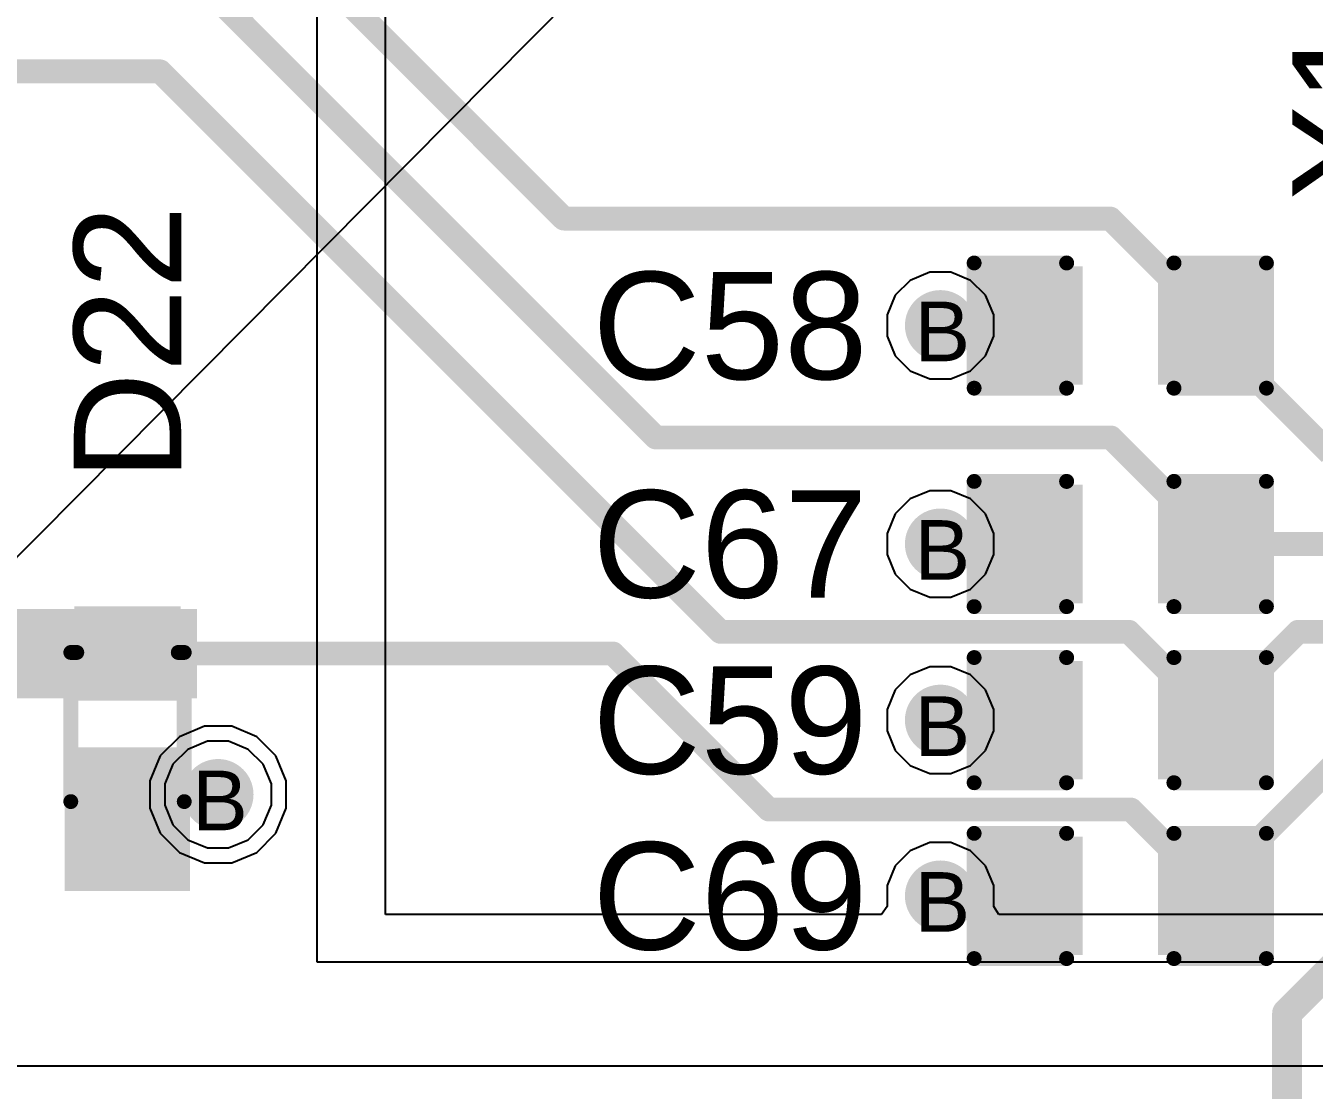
# Model space of a CAD drawing. Header units: inches. Extents: x 0 to 5379, y 0 to 5429.
# Drawn here: x 77.89 to 88.86, y 79.93 to 89 of the extents above; entities that cross this region are included whole.
import ezdxf

# ---------------------------------------------------------------- set-up
doc = ezdxf.new("R2010")
doc.units = ezdxf.units.IN
for name, color, linetype in [('Bottom Layer', 5, 'Continuous'), ('Bottom Solder', 6, 'Continuous'), ('Drill Drawing', 1, 'Continuous'), ('GND01', 16, 'Continuous'), ('GND02', 76, 'Continuous'), ('PWR', 156, 'Continuous'), ('SIG 01', 90, 'Continuous'), ('Top Layer', 1, 'Continuous'), ('Top Overlay', 2, 'Continuous'), ('Top Paste', 8, 'Continuous'), ('Top Solder', 216, 'Continuous'), ('Via Holes', 16, 'Continuous')]:
    doc.layers.add(name, color=color, linetype=linetype)
doc.styles.add('Arial', font='', dxfattribs={"height": 0.2})
doc.styles.get('Arial').set_extended_font_data('Arial')

# ---------------------------------------------------------------- blocks, each defined once
blk = doc.blocks.new('SOD_523_909')
at = {"layer": 'Top Layer'}
for points in [[(-0.9, 0.35), (-0.3, 0.35), (-0.3, -0.35), (-0.9, -0.35)], [(0.3, 0.35), (0.9, 0.35), (0.9, -0.35), (0.3, -0.35)]]:
    blk.add_hatch(color=1, dxfattribs=at).paths.add_polyline_path(points)
at = {"layer": 'Top Overlay'}
for points in [[(0.659, 0.355), (1.421, 0.355), (1.421, 0.533), (0.659, 0.533)], [(0.939, -0.382), (1.421, -0.382), (1.421, 0.38), (0.939, 0.38)], [(0.659, -0.534), (1.421, -0.534), (1.421, -0.356), (0.659, -0.356)]]:
    blk.add_hatch(color=2, dxfattribs=at).paths.add_polyline_path(points)
at = {"layer": 'Top Paste'}
for points in [[(-0.9, 0.35), (-0.3, 0.35), (-0.3, -0.35), (-0.9, -0.35)], [(0.3, 0.35), (0.9, 0.35), (0.9, -0.35), (0.3, -0.35)]]:
    blk.add_hatch(color=8, dxfattribs=at).paths.add_polyline_path(points)
at = {"layer": 'Top Solder'}
for points in [[(-1.002, 0.452), (-0.198, 0.452), (-0.198, -0.452), (-1.002, -0.452)], [(0.198, 0.452), (1.002, 0.452), (1.002, -0.452), (0.198, -0.452)]]:
    blk.add_hatch(color=216, dxfattribs=at).paths.add_polyline_path(points)
at = {"layer": 'Top Overlay'}
for points in [[(0.66, 0.483, 0.127, 0.127, 0), (-0.61, 0.483, 0.127, 0.127, 0)], [(-0.61, 0.432, 0.127, 0.127, 0), (-0.61, 0.482, 0.127, 0.127, 0)], [(-0.61, -0.482, 0.127, 0.127, 0), (-0.61, -0.432, 0.127, 0.127, 0)], [(0.66, -0.483, 0.127, 0.127, 0), (-0.61, -0.483, 0.127, 0.127, 0)]]:
    blk.add_lwpolyline(points, format="xyseb", dxfattribs=at)
for points in [[(-0.641, 0.483, 0.0635, 0.0635, 1), (-0.578, 0.483, 0.0635, 0.0635, 1)], [(-0.641, 0.482, 0.0635, 0.0635, 1), (-0.578, 0.482, 0.0635, 0.0635, 1)], [(-0.641, 0.432, 0.0635, 0.0635, 1), (-0.578, 0.432, 0.0635, 0.0635, 1)], [(0.629, 0.483, 0.0635, 0.0635, 1), (0.692, 0.483, 0.0635, 0.0635, 1)], [(-0.641, -0.432, 0.0635, 0.0635, 1), (-0.578, -0.432, 0.0635, 0.0635, 1)], [(-0.641, -0.482, 0.0635, 0.0635, 1), (-0.578, -0.482, 0.0635, 0.0635, 1)], [(-0.641, -0.483, 0.0635, 0.0635, 1), (-0.578, -0.483, 0.0635, 0.0635, 1)], [(0.629, -0.483, 0.0635, 0.0635, 1), (0.692, -0.483, 0.0635, 0.0635, 1)]]:
    blk.add_lwpolyline(points, format="xyseb", close=True, dxfattribs=at)
blk = doc.blocks.new('C___0603_1048')
at = {"layer": 'Top Layer'}
for points in [[(-0.381, 0.445), (-0.381, -0.445), (-1.143, -0.445), (-1.143, 0.445)], [(1.143, 0.445), (1.143, -0.445), (0.381, -0.445), (0.381, 0.445)]]:
    blk.add_hatch(color=1, dxfattribs=at).paths.add_polyline_path(points)
at = {"layer": 'Top Paste'}
for points in [[(-0.381, 0.445), (-0.381, -0.445), (-1.143, -0.445), (-1.143, 0.445)], [(1.143, 0.445), (1.143, -0.445), (0.381, -0.445), (0.381, 0.445)]]:
    blk.add_hatch(color=8, dxfattribs=at).paths.add_polyline_path(points)
at = {"layer": 'Top Solder'}
for points in [[(-0.321, 0.504), (-0.321, -0.504), (-1.203, -0.504), (-1.203, 0.504)], [(1.203, 0.504), (1.203, -0.504), (0.321, -0.504), (0.321, 0.504)]]:
    blk.add_hatch(color=216, dxfattribs=at).paths.add_polyline_path(points)
at = {"layer": 'Top Overlay'}
for points in [[(-1.245, 0.533, 0.127, 0.127, 0), (-0.457, 0.533, 0.127, 0.127, 0)], [(-1.245, -0.533, 0.127, 0.127, 0), (-1.245, 0.533, 0.127, 0.127, 0)], [(0.457, 0.533, 0.127, 0.127, 0), (1.245, 0.533, 0.127, 0.127, 0)], [(1.245, -0.533, 0.127, 0.127, 0), (1.245, 0.533, 0.127, 0.127, 0)], [(-1.245, -0.533, 0.127, 0.127, 0), (-0.457, -0.533, 0.127, 0.127, 0)], [(0.457, -0.533, 0.127, 0.127, 0), (1.245, -0.533, 0.127, 0.127, 0)]]:
    blk.add_lwpolyline(points, format="xyseb", dxfattribs=at)
for points in [[(-1.276, 0.533, 0.0635, 0.0635, 1), (-1.213, 0.533, 0.0635, 0.0635, 1)], [(-1.276, 0.533, 0.0635, 0.0635, 1), (-1.213, 0.533, 0.0635, 0.0635, 1)], [(-0.489, 0.533, 0.0635, 0.0635, 1), (-0.425, 0.533, 0.0635, 0.0635, 1)], [(0.425, 0.533, 0.0635, 0.0635, 1), (0.489, 0.533, 0.0635, 0.0635, 1)], [(1.213, 0.533, 0.0635, 0.0635, 1), (1.276, 0.533, 0.0635, 0.0635, 1)], [(1.213, 0.533, 0.0635, 0.0635, 1), (1.276, 0.533, 0.0635, 0.0635, 1)], [(-1.276, -0.533, 0.0635, 0.0635, 1), (-1.213, -0.533, 0.0635, 0.0635, 1)], [(-1.276, -0.533, 0.0635, 0.0635, 1), (-1.213, -0.533, 0.0635, 0.0635, 1)], [(-0.489, -0.533, 0.0635, 0.0635, 1), (-0.425, -0.533, 0.0635, 0.0635, 1)], [(0.425, -0.533, 0.0635, 0.0635, 1), (0.489, -0.533, 0.0635, 0.0635, 1)], [(1.213, -0.533, 0.0635, 0.0635, 1), (1.276, -0.533, 0.0635, 0.0635, 1)], [(1.213, -0.533, 0.0635, 0.0635, 1), (1.276, -0.533, 0.0635, 0.0635, 1)]]:
    blk.add_lwpolyline(points, format="xyseb", close=True, dxfattribs=at)
blk = doc.blocks.new('C___0603_1050')
at = {"layer": 'Top Layer'}
for points in [[(-0.381, 0.445), (-0.381, -0.445), (-1.143, -0.445), (-1.143, 0.445)], [(1.143, 0.445), (1.143, -0.445), (0.381, -0.445), (0.381, 0.445)]]:
    blk.add_hatch(color=1, dxfattribs=at).paths.add_polyline_path(points)
at = {"layer": 'Top Paste'}
for points in [[(-0.381, 0.445), (-0.381, -0.445), (-1.143, -0.445), (-1.143, 0.445)], [(1.143, 0.445), (1.143, -0.445), (0.381, -0.445), (0.381, 0.445)]]:
    blk.add_hatch(color=8, dxfattribs=at).paths.add_polyline_path(points)
at = {"layer": 'Top Solder'}
for points in [[(-0.321, 0.504), (-0.321, -0.504), (-1.203, -0.504), (-1.203, 0.504)], [(1.203, 0.504), (1.203, -0.504), (0.321, -0.504), (0.321, 0.504)]]:
    blk.add_hatch(color=216, dxfattribs=at).paths.add_polyline_path(points)
at = {"layer": 'Top Overlay'}
for points in [[(-1.245, 0.533, 0.127, 0.127, 0), (-0.457, 0.533, 0.127, 0.127, 0)], [(-1.245, -0.533, 0.127, 0.127, 0), (-1.245, 0.533, 0.127, 0.127, 0)], [(0.457, 0.533, 0.127, 0.127, 0), (1.245, 0.533, 0.127, 0.127, 0)], [(1.245, -0.533, 0.127, 0.127, 0), (1.245, 0.533, 0.127, 0.127, 0)], [(-1.245, -0.533, 0.127, 0.127, 0), (-0.457, -0.533, 0.127, 0.127, 0)], [(0.457, -0.533, 0.127, 0.127, 0), (1.245, -0.533, 0.127, 0.127, 0)]]:
    blk.add_lwpolyline(points, format="xyseb", dxfattribs=at)
for points in [[(-1.276, 0.533, 0.0635, 0.0635, 1), (-1.213, 0.533, 0.0635, 0.0635, 1)], [(-1.276, 0.533, 0.0635, 0.0635, 1), (-1.213, 0.533, 0.0635, 0.0635, 1)], [(-0.489, 0.533, 0.0635, 0.0635, 1), (-0.425, 0.533, 0.0635, 0.0635, 1)], [(0.425, 0.533, 0.0635, 0.0635, 1), (0.489, 0.533, 0.0635, 0.0635, 1)], [(1.213, 0.533, 0.0635, 0.0635, 1), (1.276, 0.533, 0.0635, 0.0635, 1)], [(1.213, 0.533, 0.0635, 0.0635, 1), (1.276, 0.533, 0.0635, 0.0635, 1)], [(-1.276, -0.533, 0.0635, 0.0635, 1), (-1.213, -0.533, 0.0635, 0.0635, 1)], [(-1.276, -0.533, 0.0635, 0.0635, 1), (-1.213, -0.533, 0.0635, 0.0635, 1)], [(-0.489, -0.533, 0.0635, 0.0635, 1), (-0.425, -0.533, 0.0635, 0.0635, 1)], [(0.425, -0.533, 0.0635, 0.0635, 1), (0.489, -0.533, 0.0635, 0.0635, 1)], [(1.213, -0.533, 0.0635, 0.0635, 1), (1.276, -0.533, 0.0635, 0.0635, 1)], [(1.213, -0.533, 0.0635, 0.0635, 1), (1.276, -0.533, 0.0635, 0.0635, 1)]]:
    blk.add_lwpolyline(points, format="xyseb", close=True, dxfattribs=at)
blk = doc.blocks.new('C___0603_1058')
at = {"layer": 'Top Layer'}
for points in [[(-0.381, 0.445), (-0.381, -0.445), (-1.143, -0.445), (-1.143, 0.445)], [(1.143, 0.445), (1.143, -0.445), (0.381, -0.445), (0.381, 0.445)]]:
    blk.add_hatch(color=1, dxfattribs=at).paths.add_polyline_path(points)
at = {"layer": 'Top Paste'}
for points in [[(-0.381, 0.445), (-0.381, -0.445), (-1.143, -0.445), (-1.143, 0.445)], [(1.143, 0.445), (1.143, -0.445), (0.381, -0.445), (0.381, 0.445)]]:
    blk.add_hatch(color=8, dxfattribs=at).paths.add_polyline_path(points)
at = {"layer": 'Top Solder'}
for points in [[(-0.321, 0.504), (-0.321, -0.504), (-1.203, -0.504), (-1.203, 0.504)], [(1.203, 0.504), (1.203, -0.504), (0.321, -0.504), (0.321, 0.504)]]:
    blk.add_hatch(color=216, dxfattribs=at).paths.add_polyline_path(points)
at = {"layer": 'Top Overlay'}
for points in [[(-1.245, 0.533, 0.127, 0.127, 0), (-0.457, 0.533, 0.127, 0.127, 0)], [(-1.245, -0.533, 0.127, 0.127, 0), (-1.245, 0.533, 0.127, 0.127, 0)], [(0.457, 0.533, 0.127, 0.127, 0), (1.245, 0.533, 0.127, 0.127, 0)], [(1.245, -0.533, 0.127, 0.127, 0), (1.245, 0.533, 0.127, 0.127, 0)], [(-1.245, -0.533, 0.127, 0.127, 0), (-0.457, -0.533, 0.127, 0.127, 0)], [(0.457, -0.533, 0.127, 0.127, 0), (1.245, -0.533, 0.127, 0.127, 0)]]:
    blk.add_lwpolyline(points, format="xyseb", dxfattribs=at)
for points in [[(-1.276, 0.533, 0.0635, 0.0635, 1), (-1.213, 0.533, 0.0635, 0.0635, 1)], [(-1.276, 0.533, 0.0635, 0.0635, 1), (-1.213, 0.533, 0.0635, 0.0635, 1)], [(-0.489, 0.533, 0.0635, 0.0635, 1), (-0.425, 0.533, 0.0635, 0.0635, 1)], [(0.425, 0.533, 0.0635, 0.0635, 1), (0.489, 0.533, 0.0635, 0.0635, 1)], [(1.213, 0.533, 0.0635, 0.0635, 1), (1.276, 0.533, 0.0635, 0.0635, 1)], [(1.213, 0.533, 0.0635, 0.0635, 1), (1.276, 0.533, 0.0635, 0.0635, 1)], [(-1.276, -0.533, 0.0635, 0.0635, 1), (-1.213, -0.533, 0.0635, 0.0635, 1)], [(-1.276, -0.533, 0.0635, 0.0635, 1), (-1.213, -0.533, 0.0635, 0.0635, 1)], [(-0.489, -0.533, 0.0635, 0.0635, 1), (-0.425, -0.533, 0.0635, 0.0635, 1)], [(0.425, -0.533, 0.0635, 0.0635, 1), (0.489, -0.533, 0.0635, 0.0635, 1)], [(1.213, -0.533, 0.0635, 0.0635, 1), (1.276, -0.533, 0.0635, 0.0635, 1)], [(1.213, -0.533, 0.0635, 0.0635, 1), (1.276, -0.533, 0.0635, 0.0635, 1)]]:
    blk.add_lwpolyline(points, format="xyseb", close=True, dxfattribs=at)
blk = doc.blocks.new('C___0603_1059')
at = {"layer": 'Top Layer'}
for points in [[(-0.381, 0.445), (-0.381, -0.445), (-1.143, -0.445), (-1.143, 0.445)], [(1.143, 0.445), (1.143, -0.445), (0.381, -0.445), (0.381, 0.445)]]:
    blk.add_hatch(color=1, dxfattribs=at).paths.add_polyline_path(points)
at = {"layer": 'Top Paste'}
for points in [[(-0.381, 0.445), (-0.381, -0.445), (-1.143, -0.445), (-1.143, 0.445)], [(1.143, 0.445), (1.143, -0.445), (0.381, -0.445), (0.381, 0.445)]]:
    blk.add_hatch(color=8, dxfattribs=at).paths.add_polyline_path(points)
at = {"layer": 'Top Solder'}
for points in [[(-0.321, 0.504), (-0.321, -0.504), (-1.203, -0.504), (-1.203, 0.504)], [(1.203, 0.504), (1.203, -0.504), (0.321, -0.504), (0.321, 0.504)]]:
    blk.add_hatch(color=216, dxfattribs=at).paths.add_polyline_path(points)
at = {"layer": 'Top Overlay'}
for points in [[(-1.245, 0.533, 0.127, 0.127, 0), (-0.457, 0.533, 0.127, 0.127, 0)], [(-1.245, -0.533, 0.127, 0.127, 0), (-1.245, 0.533, 0.127, 0.127, 0)], [(0.457, 0.533, 0.127, 0.127, 0), (1.245, 0.533, 0.127, 0.127, 0)], [(1.245, -0.533, 0.127, 0.127, 0), (1.245, 0.533, 0.127, 0.127, 0)], [(-1.245, -0.533, 0.127, 0.127, 0), (-0.457, -0.533, 0.127, 0.127, 0)], [(0.457, -0.533, 0.127, 0.127, 0), (1.245, -0.533, 0.127, 0.127, 0)]]:
    blk.add_lwpolyline(points, format="xyseb", dxfattribs=at)
for points in [[(-1.276, 0.533, 0.0635, 0.0635, 1), (-1.213, 0.533, 0.0635, 0.0635, 1)], [(-1.276, 0.533, 0.0635, 0.0635, 1), (-1.213, 0.533, 0.0635, 0.0635, 1)], [(-0.489, 0.533, 0.0635, 0.0635, 1), (-0.425, 0.533, 0.0635, 0.0635, 1)], [(0.425, 0.533, 0.0635, 0.0635, 1), (0.489, 0.533, 0.0635, 0.0635, 1)], [(1.213, 0.533, 0.0635, 0.0635, 1), (1.276, 0.533, 0.0635, 0.0635, 1)], [(1.213, 0.533, 0.0635, 0.0635, 1), (1.276, 0.533, 0.0635, 0.0635, 1)], [(-1.276, -0.533, 0.0635, 0.0635, 1), (-1.213, -0.533, 0.0635, 0.0635, 1)], [(-1.276, -0.533, 0.0635, 0.0635, 1), (-1.213, -0.533, 0.0635, 0.0635, 1)], [(-0.489, -0.533, 0.0635, 0.0635, 1), (-0.425, -0.533, 0.0635, 0.0635, 1)], [(0.425, -0.533, 0.0635, 0.0635, 1), (0.489, -0.533, 0.0635, 0.0635, 1)], [(1.213, -0.533, 0.0635, 0.0635, 1), (1.276, -0.533, 0.0635, 0.0635, 1)], [(1.213, -0.533, 0.0635, 0.0635, 1), (1.276, -0.533, 0.0635, 0.0635, 1)]]:
    blk.add_lwpolyline(points, format="xyseb", close=True, dxfattribs=at)

msp = doc.modelspace()

# ---------------------------------------------------------------- hatches: boundary and pattern name
at = {"layer": 'Bottom Layer'}
h = msp.add_hatch(color=5, dxfattribs=at)
edge = h.paths.add_edge_path()
edge.add_arc((85.676, 86.444), 0.2, 0, 360)
h = msp.add_hatch(color=5, dxfattribs=at)
edge = h.paths.add_edge_path()
edge.add_arc((85.676, 84.584), 0.2, 0, 360)
h = msp.add_hatch(color=5, dxfattribs=at)
edge = h.paths.add_edge_path()
edge.add_arc((85.676, 83.084), 0.2, 0, 360)
h = msp.add_hatch(color=5, dxfattribs=at)
edge = h.paths.add_edge_path()
edge.add_arc((79.525, 82.451), 0.2, 0, 360)
h = msp.add_hatch(color=5, dxfattribs=at)
edge = h.paths.add_edge_path()
edge.add_arc((85.676, 81.587), 0.2, 0, 360)
at = {"layer": 'Bottom Solder'}
h = msp.add_hatch(color=6, dxfattribs=at)
edge = h.paths.add_edge_path()
edge.add_arc((85.676, 86.444), 0.302, 0, 360)
h = msp.add_hatch(color=6, dxfattribs=at)
edge = h.paths.add_edge_path()
edge.add_arc((85.676, 84.584), 0.302, 0, 360)
h = msp.add_hatch(color=6, dxfattribs=at)
edge = h.paths.add_edge_path()
edge.add_arc((85.676, 83.084), 0.302, 0, 360)
h = msp.add_hatch(color=6, dxfattribs=at)
edge = h.paths.add_edge_path()
edge.add_arc((79.525, 82.451), 0.302, 0, 360)
h = msp.add_hatch(color=6, dxfattribs=at)
edge = h.paths.add_edge_path()
edge.add_arc((85.676, 81.587), 0.302, 0, 360)
at = {"layer": 'GND01'}
h = msp.add_hatch(color=16, dxfattribs=at)
edge = h.paths.add_edge_path()
edge.add_arc((85.676, 86.444), 0.2, 0, 360)
h = msp.add_hatch(color=16, dxfattribs=at)
edge = h.paths.add_edge_path()
edge.add_arc((85.676, 84.584), 0.2, 0, 360)
h = msp.add_hatch(color=16, dxfattribs=at)
edge = h.paths.add_edge_path()
edge.add_arc((85.676, 83.084), 0.2, 0, 360)
h = msp.add_hatch(color=16, dxfattribs=at)
edge = h.paths.add_edge_path()
edge.add_arc((79.525, 82.451), 0.2, 0, 360)
h = msp.add_hatch(color=16, dxfattribs=at)
edge = h.paths.add_edge_path()
edge.add_arc((85.676, 81.587), 0.2, 0, 360)
at = {"layer": 'GND02'}
h = msp.add_hatch(color=76, dxfattribs=at)
edge = h.paths.add_edge_path()
edge.add_arc((85.676, 86.444), 0.2, 0, 360)
h = msp.add_hatch(color=76, dxfattribs=at)
edge = h.paths.add_edge_path()
edge.add_arc((85.676, 84.584), 0.2, 0, 360)
h = msp.add_hatch(color=76, dxfattribs=at)
edge = h.paths.add_edge_path()
edge.add_arc((85.676, 83.084), 0.2, 0, 360)
h = msp.add_hatch(color=76, dxfattribs=at)
edge = h.paths.add_edge_path()
edge.add_arc((79.525, 82.451), 0.2, 0, 360)
h = msp.add_hatch(color=76, dxfattribs=at)
edge = h.paths.add_edge_path()
edge.add_arc((85.676, 81.587), 0.2, 0, 360)
at = {"layer": 'PWR'}
h = msp.add_hatch(color=156, dxfattribs=at)
edge = h.paths.add_edge_path()
edge.add_arc((85.676, 86.444), 0.2, 0, 360)
h = msp.add_hatch(color=156, dxfattribs=at)
edge = h.paths.add_edge_path()
edge.add_arc((85.676, 84.584), 0.2, 0, 360)
h = msp.add_hatch(color=156, dxfattribs=at)
edge = h.paths.add_edge_path()
edge.add_arc((85.676, 83.084), 0.2, 0, 360)
h = msp.add_hatch(color=156, dxfattribs=at)
edge = h.paths.add_edge_path()
edge.add_arc((79.525, 82.451), 0.2, 0, 360)
h = msp.add_hatch(color=156, dxfattribs=at)
edge = h.paths.add_edge_path()
edge.add_arc((85.676, 81.587), 0.2, 0, 360)
at = {"layer": 'SIG 01'}
h = msp.add_hatch(color=90, dxfattribs=at)
edge = h.paths.add_edge_path()
edge.add_arc((85.676, 86.444), 0.2, 0, 360)
h = msp.add_hatch(color=90, dxfattribs=at)
edge = h.paths.add_edge_path()
edge.add_arc((85.676, 84.584), 0.2, 0, 360)
h = msp.add_hatch(color=90, dxfattribs=at)
edge = h.paths.add_edge_path()
edge.add_arc((85.676, 83.084), 0.2, 0, 360)
h = msp.add_hatch(color=90, dxfattribs=at)
edge = h.paths.add_edge_path()
edge.add_arc((79.525, 82.451), 0.2, 0, 360)
h = msp.add_hatch(color=90, dxfattribs=at)
edge = h.paths.add_edge_path()
edge.add_arc((85.676, 81.587), 0.2, 0, 360)
at = {"layer": 'Top Layer'}
h = msp.add_hatch(color=1, dxfattribs=at)
edge = h.paths.add_edge_path()
edge.add_arc((85.676, 86.444), 0.2, 0, 360)
h = msp.add_hatch(color=1, dxfattribs=at)
edge = h.paths.add_edge_path()
edge.add_arc((85.676, 84.584), 0.2, 0, 360)
msp.add_hatch(color=1, dxfattribs=at).paths.add_polyline_path([(79.346, 84.031), (76.78, 84.031), (76.78, 83.269), (79.346, 83.269)])
h = msp.add_hatch(color=1, dxfattribs=at)
edge = h.paths.add_edge_path()
edge.add_arc((85.676, 83.084), 0.2, 0, 360)
h = msp.add_hatch(color=1, dxfattribs=at)
edge = h.paths.add_edge_path()
edge.add_arc((79.525, 82.451), 0.2, 0, 360)
h = msp.add_hatch(color=1, dxfattribs=at)
edge = h.paths.add_edge_path()
edge.add_arc((85.676, 81.587), 0.2, 0, 360)
at = {"layer": 'Top Solder'}
h = msp.add_hatch(color=216, dxfattribs=at)
edge = h.paths.add_edge_path()
edge.add_arc((85.676, 86.444), 0.302, 0, 360)
h = msp.add_hatch(color=216, dxfattribs=at)
edge = h.paths.add_edge_path()
edge.add_arc((85.676, 84.584), 0.302, 0, 360)
h = msp.add_hatch(color=216, dxfattribs=at)
edge = h.paths.add_edge_path()
edge.add_arc((85.676, 83.084), 0.302, 0, 360)
h = msp.add_hatch(color=216, dxfattribs=at)
edge = h.paths.add_edge_path()
edge.add_arc((79.525, 82.451), 0.302, 0, 360)
h = msp.add_hatch(color=216, dxfattribs=at)
edge = h.paths.add_edge_path()
edge.add_arc((85.676, 81.587), 0.302, 0, 360)
at = {"layer": 'Via Holes'}
h = msp.add_hatch(color=7, dxfattribs=at)
edge = h.paths.add_edge_path()
edge.add_arc((85.676, 86.444), 0.1, 0, 360)
h = msp.add_hatch(color=7, dxfattribs=at)
edge = h.paths.add_edge_path()
edge.add_arc((85.676, 84.584), 0.1, 0, 360)
h = msp.add_hatch(color=7, dxfattribs=at)
edge = h.paths.add_edge_path()
edge.add_arc((85.676, 83.084), 0.1, 0, 360)
h = msp.add_hatch(color=7, dxfattribs=at)
edge = h.paths.add_edge_path()
edge.add_arc((79.525, 82.451), 0.1, 0, 360)
h = msp.add_hatch(color=7, dxfattribs=at)
edge = h.paths.add_edge_path()
edge.add_arc((85.676, 81.587), 0.1, 0, 360)

# ---------------------------------------------------------------- linework, layer by layer
at = {"layer": 'Bottom Layer'}
for p, q in [((79.435, 82.905), (79.268, 82.835)), ((79.615, 82.905), (79.435, 82.905)), ((79.782, 82.835), (79.615, 82.905)), ((79.268, 82.835), (79.14, 82.708)), ((79.91, 82.708), (79.782, 82.835)), ((79.14, 82.708), (79.071, 82.541)), ((79.979, 82.541), (79.91, 82.708)), ((79.071, 82.541), (79.071, 82.36)), ((79.979, 82.36), (79.979, 82.541)), ((79.071, 82.36), (79.14, 82.193)), ((79.91, 82.193), (79.979, 82.36)), ((79.14, 82.193), (79.268, 82.066)), ((79.782, 82.066), (79.91, 82.193)), ((79.268, 82.066), (79.435, 81.997)), ((79.435, 81.997), (79.615, 81.997)), ((79.615, 81.997), (79.782, 82.066))]:
    msp.add_line(p, q, dxfattribs=at)
at = {"layer": 'Bottom Solder'}
msp.add_line((6.245, 12.319), (5379.208, 5429.208), dxfattribs=at)
at = {"layer": 'GND01'}
for p, q in [((79.435, 82.905), (79.268, 82.835)), ((79.615, 82.905), (79.435, 82.905)), ((79.782, 82.835), (79.615, 82.905)), ((79.268, 82.835), (79.14, 82.708)), ((79.91, 82.708), (79.782, 82.835)), ((79.14, 82.708), (79.071, 82.541)), ((79.979, 82.541), (79.91, 82.708)), ((79.071, 82.541), (79.071, 82.36)), ((79.979, 82.36), (79.979, 82.541)), ((79.071, 82.36), (79.14, 82.193)), ((79.91, 82.193), (79.979, 82.36)), ((79.14, 82.193), (79.268, 82.066)), ((79.782, 82.066), (79.91, 82.193)), ((79.268, 82.066), (79.435, 81.997)), ((79.435, 81.997), (79.615, 81.997)), ((79.615, 81.997), (79.782, 82.066))]:
    msp.add_line(p, q, dxfattribs=at)
at = {"layer": 'GND02'}
for p, q in [((79.435, 82.905), (79.268, 82.835)), ((79.615, 82.905), (79.435, 82.905)), ((79.782, 82.835), (79.615, 82.905)), ((79.268, 82.835), (79.14, 82.708)), ((79.91, 82.708), (79.782, 82.835)), ((79.14, 82.708), (79.071, 82.541)), ((79.979, 82.541), (79.91, 82.708)), ((79.071, 82.541), (79.071, 82.36)), ((79.979, 82.36), (79.979, 82.541)), ((79.071, 82.36), (79.14, 82.193)), ((79.91, 82.193), (79.979, 82.36)), ((79.14, 82.193), (79.268, 82.066)), ((79.782, 82.066), (79.91, 82.193)), ((79.268, 82.066), (79.435, 81.997)), ((79.435, 81.997), (79.615, 81.997)), ((79.615, 81.997), (79.782, 82.066))]:
    msp.add_line(p, q, dxfattribs=at)
at = {"layer": 'PWR'}
for p, q in [((80.366, 99.416), (80.366, 81.026)), ((80.95, 81.429), (80.95, 96.88)), ((85.585, 86.898), (85.418, 86.829)), ((85.766, 86.898), (85.585, 86.898)), ((85.933, 86.829), (85.766, 86.898)), ((85.418, 86.829), (85.291, 86.702)), ((86.06, 86.702), (85.933, 86.829)), ((85.291, 86.702), (85.222, 86.535)), ((86.13, 86.535), (86.06, 86.702)), ((85.222, 86.535), (85.222, 86.354)), ((86.13, 86.354), (86.13, 86.535)), ((85.222, 86.354), (85.291, 86.187)), ((86.06, 86.187), (86.13, 86.354)), ((85.291, 86.187), (85.418, 86.059)), ((85.933, 86.059), (86.06, 86.187)), ((85.418, 86.059), (85.585, 85.99)), ((85.766, 85.99), (85.933, 86.059)), ((85.585, 85.99), (85.766, 85.99)), ((85.585, 85.038), (85.418, 84.969)), ((85.766, 85.038), (85.585, 85.038)), ((85.933, 84.969), (85.766, 85.038)), ((85.418, 84.969), (85.291, 84.841)), ((86.06, 84.841), (85.933, 84.969)), ((85.291, 84.841), (85.222, 84.674)), ((86.13, 84.674), (86.06, 84.841)), ((85.222, 84.674), (85.222, 84.494)), ((86.13, 84.494), (86.13, 84.674)), ((85.222, 84.494), (85.291, 84.327)), ((86.06, 84.327), (86.13, 84.494)), ((85.291, 84.327), (85.418, 84.199)), ((85.933, 84.199), (86.06, 84.327)), ((85.418, 84.199), (85.585, 84.13)), ((85.766, 84.13), (85.933, 84.199)), ((85.585, 84.13), (85.766, 84.13)), ((85.585, 83.538), (85.418, 83.469)), ((85.766, 83.538), (85.585, 83.538)), ((85.933, 83.469), (85.766, 83.538)), ((85.418, 83.469), (85.291, 83.341)), ((86.06, 83.341), (85.933, 83.469)), ((85.291, 83.341), (85.222, 83.174)), ((86.13, 83.174), (86.06, 83.341)), ((85.222, 83.174), (85.222, 82.993)), ((86.13, 82.993), (86.13, 83.174)), ((85.222, 82.993), (85.291, 82.827)), ((86.06, 82.827), (86.13, 82.993)), ((85.291, 82.827), (85.418, 82.699)), ((85.933, 82.699), (86.06, 82.827)), ((85.418, 82.699), (85.585, 82.63)), ((85.585, 82.63), (85.766, 82.63)), ((85.766, 82.63), (85.933, 82.699)), ((85.418, 81.972), (85.291, 81.844)), ((85.585, 82.041), (85.418, 81.972)), ((85.766, 82.041), (85.585, 82.041)), ((85.933, 81.972), (85.766, 82.041)), ((86.06, 81.844), (85.933, 81.972)), ((85.291, 81.844), (85.222, 81.677)), ((86.13, 81.677), (86.06, 81.844)), ((85.222, 81.677), (85.222, 81.497)), ((86.13, 81.497), (86.13, 81.677)), ((85.176, 81.429), (80.95, 81.429)), ((85.222, 81.497), (85.176, 81.429)), ((86.175, 81.429), (86.13, 81.497)), ((102.228, 81.429), (86.175, 81.429)), ((80.366, 81.026), (102.366, 81.026))]:
    msp.add_line(p, q, dxfattribs=at)
at = {"layer": 'SIG 01'}
for p, q in [((79.409, 83.032), (79.196, 82.943)), ((79.641, 83.032), (79.409, 83.032)), ((79.854, 82.943), (79.641, 83.032)), ((79.196, 82.943), (79.032, 82.78)), ((80.018, 82.78), (79.854, 82.943)), ((79.032, 82.78), (78.944, 82.566)), ((80.106, 82.566), (80.018, 82.78)), ((78.944, 82.566), (78.944, 82.335)), ((80.106, 82.335), (80.106, 82.566)), ((78.944, 82.335), (79.032, 82.121)), ((80.018, 82.121), (80.106, 82.335)), ((79.032, 82.121), (79.196, 81.958)), ((79.854, 81.958), (80.018, 82.121)), ((79.196, 81.958), (79.409, 81.87)), ((79.409, 81.87), (79.641, 81.87)), ((79.641, 81.87), (79.854, 81.958)), ((97.494, 80.137), (60.632, 80.137))]:
    msp.add_line(p, q, dxfattribs=at)
at = {"layer": 'Top Layer'}
for points in [[(80.013, 89.811, 0.203, 0.203, 0), (82.469, 87.355, 0.203, 0.203, 0)], [(79.529, 89.216, 0.203, 0.203, 0), (83.253, 85.491, 0.203, 0.203, 0)], [(71.769, 88.609, 0.203, 0.203, 0), (79.031, 88.609, 0.203, 0.203, 0)], [(79.031, 88.609, 0.203, 0.203, 0), (83.804, 83.836, 0.203, 0.203, 0)], [(82.469, 87.355, 0.203, 0.203, 0), (87.123, 87.355, 0.203, 0.203, 0)], [(87.123, 87.355, 0.203, 0.203, 0), (87.97, 86.508, 0.203, 0.203, 0)], [(87.97, 86.381, 0.203, 0.203, 0), (87.97, 86.508, 0.203, 0.203, 0)], [(85.676, 86.444, 0.203, 0.203, 0), (86.446, 86.444, 0.203, 0.203, 0)], [(87.97, 86.381, 0.203, 0.203, 0), (88.996, 85.355, 0.203, 0.203, 0)], [(83.253, 85.491, 0.203, 0.203, 0), (87.127, 85.491, 0.203, 0.203, 0)], [(87.127, 85.491, 0.203, 0.203, 0), (87.97, 84.648, 0.203, 0.203, 0)], [(87.97, 84.584, 0.203, 0.203, 0), (87.97, 84.648, 0.203, 0.203, 0)], [(85.676, 84.584, 0.203, 0.203, 0), (86.446, 84.584, 0.203, 0.203, 0)], [(87.97, 84.584, 0.203, 0.203, 0), (92.14, 84.584, 0.203, 0.203, 0)], [(83.804, 83.836, 0.203, 0.203, 0), (87.281, 83.836, 0.203, 0.203, 0)], [(87.281, 83.836, 0.203, 0.203, 0), (87.97, 83.147, 0.203, 0.203, 0)], [(88.313, 83.427, 0.203, 0.203, 0), (88.723, 83.836, 0.203, 0.203, 0)], [(88.723, 83.836, 0.203, 0.203, 0), (92.504, 83.836, 0.203, 0.203, 0)], [(78.754, 83.651, 0.203, 0.203, 0), (82.888, 83.651, 0.203, 0.203, 0)], [(82.888, 83.651, 0.203, 0.203, 0), (84.215, 82.323, 0.203, 0.203, 0)], [(87.97, 83.147, 0.203, 0.203, 0), (88.25, 83.427, 0.203, 0.203, 0)], [(88.25, 83.427, 0.203, 0.203, 0), (88.313, 83.427, 0.203, 0.203, 0)], [(85.676, 83.084, 0.203, 0.203, 0), (86.446, 83.084, 0.203, 0.203, 0)], [(87.97, 83.084, 0.203, 0.203, 0), (87.97, 83.147, 0.203, 0.203, 0)], [(87.97, 81.65, 0.203, 0.203, 0), (89.112, 82.792, 0.203, 0.203, 0)], [(78.754, 82.451, 0.254, 0.254, 0), (79.525, 82.451, 0.254, 0.254, 0)], [(84.215, 82.323, 0.203, 0.203, 0), (87.298, 82.323, 0.203, 0.203, 0)], [(87.298, 82.323, 0.203, 0.203, 0), (87.97, 81.65, 0.203, 0.203, 0)], [(88.628, 80.589, 0.254, 0.254, 0), (89.831, 81.791, 0.254, 0.254, 0)], [(87.97, 81.587, 0.203, 0.203, 0), (87.97, 81.65, 0.203, 0.203, 0)], [(85.676, 81.587, 0.203, 0.203, 0), (86.446, 81.587, 0.203, 0.203, 0)], [(88.628, 74.531, 0.254, 0.254, 0), (88.628, 80.589, 0.254, 0.254, 0)]]:
    msp.add_lwpolyline(points, format="xyseb", dxfattribs=at)
for points in [[(78.98, 88.609, 0.102, 0.102, 1), (79.081, 88.609, 0.102, 0.102, 1)], [(78.98, 88.609, 0.102, 0.102, 1), (79.081, 88.609, 0.102, 0.102, 1)], [(82.419, 87.355, 0.102, 0.102, 1), (82.52, 87.355, 0.102, 0.102, 1)], [(82.419, 87.355, 0.102, 0.102, 1), (82.52, 87.355, 0.102, 0.102, 1)], [(87.073, 87.355, 0.102, 0.102, 1), (87.174, 87.355, 0.102, 0.102, 1)], [(87.073, 87.355, 0.102, 0.102, 1), (87.174, 87.355, 0.102, 0.102, 1)], [(87.92, 86.508, 0.102, 0.102, 1), (88.021, 86.508, 0.102, 0.102, 1)], [(87.92, 86.508, 0.102, 0.102, 1), (88.021, 86.508, 0.102, 0.102, 1)], [(85.625, 86.444, 0.102, 0.102, 1), (85.726, 86.444, 0.102, 0.102, 1)], [(86.396, 86.444, 0.102, 0.102, 1), (86.497, 86.444, 0.102, 0.102, 1)], [(87.92, 86.381, 0.102, 0.102, 1), (88.021, 86.381, 0.102, 0.102, 1)], [(87.92, 86.381, 0.102, 0.102, 1), (88.021, 86.381, 0.102, 0.102, 1)], [(83.203, 85.491, 0.102, 0.102, 1), (83.304, 85.491, 0.102, 0.102, 1)], [(83.203, 85.491, 0.102, 0.102, 1), (83.304, 85.491, 0.102, 0.102, 1)], [(87.076, 85.491, 0.102, 0.102, 1), (87.178, 85.491, 0.102, 0.102, 1)], [(87.076, 85.491, 0.102, 0.102, 1), (87.178, 85.491, 0.102, 0.102, 1)], [(87.92, 84.648, 0.102, 0.102, 1), (88.021, 84.648, 0.102, 0.102, 1)], [(87.92, 84.648, 0.102, 0.102, 1), (88.021, 84.648, 0.102, 0.102, 1)], [(85.625, 84.584, 0.102, 0.102, 1), (85.726, 84.584, 0.102, 0.102, 1)], [(86.396, 84.584, 0.102, 0.102, 1), (86.497, 84.584, 0.102, 0.102, 1)], [(87.92, 84.584, 0.102, 0.102, 1), (88.021, 84.584, 0.102, 0.102, 1)], [(87.92, 84.584, 0.102, 0.102, 1), (88.021, 84.584, 0.102, 0.102, 1)], [(83.753, 83.836, 0.102, 0.102, 1), (83.854, 83.836, 0.102, 0.102, 1)], [(83.753, 83.836, 0.102, 0.102, 1), (83.854, 83.836, 0.102, 0.102, 1)], [(87.23, 83.836, 0.102, 0.102, 1), (87.332, 83.836, 0.102, 0.102, 1)], [(87.23, 83.836, 0.102, 0.102, 1), (87.332, 83.836, 0.102, 0.102, 1)], [(88.672, 83.836, 0.102, 0.102, 1), (88.774, 83.836, 0.102, 0.102, 1)], [(88.672, 83.836, 0.102, 0.102, 1), (88.774, 83.836, 0.102, 0.102, 1)], [(78.703, 83.651, 0.102, 0.102, 1), (78.805, 83.651, 0.102, 0.102, 1)], [(82.837, 83.651, 0.102, 0.102, 1), (82.939, 83.651, 0.102, 0.102, 1)], [(82.837, 83.651, 0.102, 0.102, 1), (82.939, 83.651, 0.102, 0.102, 1)], [(88.199, 83.427, 0.102, 0.102, 1), (88.301, 83.427, 0.102, 0.102, 1)], [(88.199, 83.427, 0.102, 0.102, 1), (88.301, 83.427, 0.102, 0.102, 1)], [(88.263, 83.427, 0.102, 0.102, 1), (88.364, 83.427, 0.102, 0.102, 1)], [(88.263, 83.427, 0.102, 0.102, 1), (88.364, 83.427, 0.102, 0.102, 1)], [(85.625, 83.084, 0.102, 0.102, 1), (85.726, 83.084, 0.102, 0.102, 1)], [(86.396, 83.084, 0.102, 0.102, 1), (86.497, 83.084, 0.102, 0.102, 1)], [(87.92, 83.147, 0.102, 0.102, 1), (88.021, 83.147, 0.102, 0.102, 1)], [(87.92, 83.147, 0.102, 0.102, 1), (88.021, 83.147, 0.102, 0.102, 1)], [(87.92, 83.147, 0.102, 0.102, 1), (88.021, 83.147, 0.102, 0.102, 1)], [(87.92, 83.084, 0.102, 0.102, 1), (88.021, 83.084, 0.102, 0.102, 1)], [(78.691, 82.451, 0.127, 0.127, 1), (78.818, 82.451, 0.127, 0.127, 1)], [(79.462, 82.451, 0.127, 0.127, 1), (79.589, 82.451, 0.127, 0.127, 1)], [(84.165, 82.323, 0.102, 0.102, 1), (84.266, 82.323, 0.102, 0.102, 1)], [(84.165, 82.323, 0.102, 0.102, 1), (84.266, 82.323, 0.102, 0.102, 1)], [(87.247, 82.323, 0.102, 0.102, 1), (87.348, 82.323, 0.102, 0.102, 1)], [(87.247, 82.323, 0.102, 0.102, 1), (87.348, 82.323, 0.102, 0.102, 1)], [(87.92, 81.65, 0.102, 0.102, 1), (88.021, 81.65, 0.102, 0.102, 1)], [(87.92, 81.65, 0.102, 0.102, 1), (88.021, 81.65, 0.102, 0.102, 1)], [(87.92, 81.65, 0.102, 0.102, 1), (88.021, 81.65, 0.102, 0.102, 1)], [(85.625, 81.587, 0.102, 0.102, 1), (85.726, 81.587, 0.102, 0.102, 1)], [(86.396, 81.587, 0.102, 0.102, 1), (86.497, 81.587, 0.102, 0.102, 1)], [(87.92, 81.587, 0.102, 0.102, 1), (88.021, 81.587, 0.102, 0.102, 1)], [(88.565, 80.589, 0.127, 0.127, 1), (88.692, 80.589, 0.127, 0.127, 1)], [(88.565, 80.589, 0.127, 0.127, 1), (88.692, 80.589, 0.127, 0.127, 1)]]:
    msp.add_lwpolyline(points, format="xyseb", close=True, dxfattribs=at)
at = {"layer": 'Top Solder'}
msp.add_line((6.245, 12.319), (5379.208, 5429.208), dxfattribs=at)

# ---------------------------------------------------------------- block references
for name, p in [('C___0603_1059', (87.208, 86.444)), ('C___0603_1050', (87.208, 84.584)), ('C___0603_1058', (87.208, 83.084)), ('C___0603_1048', (87.208, 81.587))]:
    msp.add_blockref(name, p)
at = {"rotation": 270}
msp.add_blockref('SOD_523_909', (78.754, 83.051), dxfattribs=at)

# ---------------------------------------------------------------- texts
at = {"layer": 'Drill Drawing', "style": 'Arial'}
for p in [(85.456, 86.14), (85.456, 84.279), (85.456, 82.779), (79.305, 82.146), (85.456, 81.282)]:
    msp.add_text('B', height=0.508, dxfattribs=at).set_placement(p)
at = {"layer": 'Top Overlay', "style": 'Arial'}
for s, p in [('X1', (89.587, 87.488)), ('D22', (79.211, 85.124))]:
    msp.add_text(s, height=0.9144, rotation=90, dxfattribs=at).set_placement(p)
for s, p in [('C58', (82.713, 85.987)), ('C67', (82.713, 84.127)), ('C59', (82.713, 82.627)), ('C69', (82.713, 81.13))]:
    msp.add_text(s, height=0.9144, dxfattribs=at).set_placement(p)

doc.saveas('drawing.dxf')
